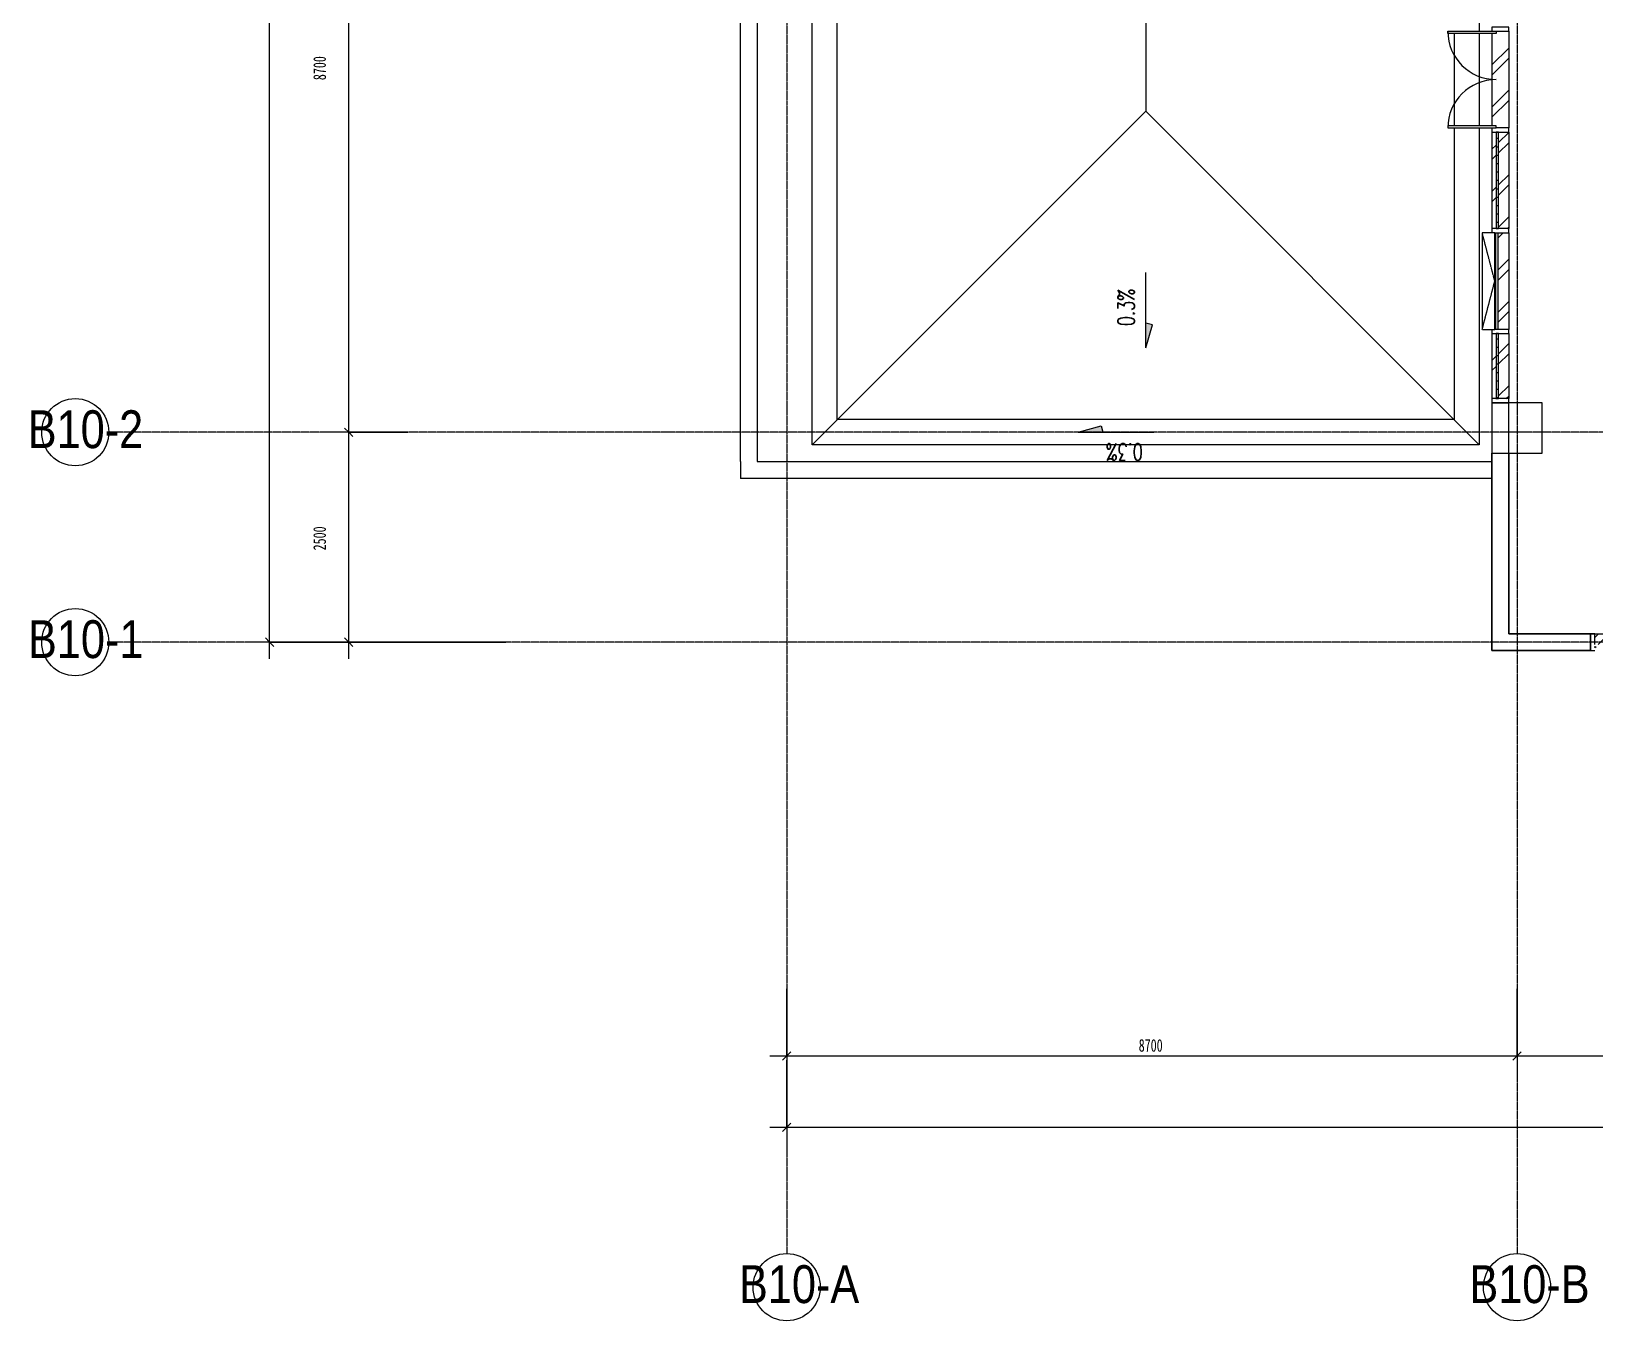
# Model space of a CAD drawing. Header units: millimetres. Extents: x 147592 to 200208, y -27981 to 8299.
# Drawn here: x 147602 to 166225, y -27981 to -12625 of the extents above; entities that cross this region are included whole.
import ezdxf

# ---------------------------------------------------------------- set-up
doc = ezdxf.new("R2010")
doc.units = ezdxf.units.MM
doc.linetypes.add('TJ Dash', pattern=[1.6, 1, -0.6])
doc.linetypes.add('轴网线', pattern=[22.24, 12.7, -3.18, 3.18, -3.18])
for name, color, linetype, lineweight in [('A-____-____-DIMS', 7, 'Continuous', 5), ('A-____-____-DIMS-100', 7, 'Continuous', 5), ('A-____-NOTE-TEXT', 7, 'Continuous', 5), ('A-DETL-____-OTLN', 7, 'Continuous', 5), ('A-GLAZ-CURT-MCUT', 7, 'Continuous', 5), ('A-GLAZ-CURT-OTLN', 7, 'Continuous', 5), ('A-GLAZ-CWMG-MCUT', 7, 'Continuous', 13), ('A-GLAZ-CWMG-OTLN', 7, 'Continuous', 5), ('A-WALL-____-MCUT', 7, 'Continuous', 13), ('A-WALL-____-OTLN', 7, 'Continuous', 13), ('I-WALL-____-OTLN', 7, 'Continuous', 13), ('S-COLS-____-MCUT', 7, 'Continuous', 5), ('S-GRID-____-IDEN', 7, 'Continuous', 5), ('S-GRID-____-OTLN', 7, 'Continuous', 5)]:
    doc.layers.add(name, color=color, linetype=linetype, lineweight=lineweight)
for name, color, linetype, lineweight, true_color in [('A-DOOR-____-OTLN', 5, 'Continuous', 13, 0x0000ff), ('A-FLOR-____-OTLN', 7, 'Continuous', 13, 0x007f00), ('A-GLAZ-____-OTLN', 7, 'Continuous', 13, 0x00007f)]:
    doc.layers.add(name, color=color, linetype=linetype, lineweight=lineweight, true_color=true_color)
doc.styles.add('RomanD', font='romand__.ttf', dxfattribs={"width": 0.7, "height": 200})
doc.styles.add('TJ_FangSong_Narrow', font='', dxfattribs={"height": 450})
doc.styles.add('仿宋_1', font='', dxfattribs={"width": 0.7, "height": 150})
doc.styles.get('TJ_FangSong_Narrow').set_extended_font_data('TJ_FangSong_Narrow')
doc.styles.get('仿宋_1').set_extended_font_data('FangSong')
doc.dimstyles.new('对角线_-_1_5mm_仿宋', dxfattribs={"dimscale": 304.8, "dimtxt": 193.128667, "dimasz": 0.328084, "dimexe": 0.82021, "dimexo": 0.0625, "dimgap": 0.065617, "dimtad": 1, "dimdec": 0, "dimdsep": 46, "dimtxsty": '仿宋_1', "dimblk1": 'OBLIQUE', "dimblk2": 'OBLIQUE', "dimsah": 1, "dimcen": 0.09, "dimdle": 0.656168, "dimazin": 0, "dimtfac": 1, "dimtdec": 4, "dimtix": 1, "dimtmove": 2, "dimatfit": 3, "dimfxl": 2.624672, "dimfxlon": 1, "dimtvp": 1, "dimtolj": 1, "dimtzin": 0, "dimarcsym": 2})
doc.dimstyles.new('对角线_-_1_5mm_仿宋_1', dxfattribs={"dimscale": 304.8, "dimtxt": 193.128667, "dimasz": 0.328084, "dimexe": 0.82021, "dimexo": 0.0625, "dimgap": 0.065617, "dimtad": 1, "dimdec": 0, "dimdsep": 46, "dimtxsty": '仿宋_1', "dimblk1": 'OBLIQUE', "dimblk2": 'OBLIQUE', "dimsah": 1, "dimcen": 0.09, "dimdle": 0.656168, "dimazin": 0, "dimtfac": 1, "dimtdec": 4, "dimtix": 1, "dimtmove": 0, "dimatfit": 3, "dimfxl": 2.624672, "dimfxlon": 1, "dimtvp": 1, "dimtolj": 1, "dimtzin": 0, "dimarcsym": 2})
pattern_1 = [(45, (0, 0), (-251.4472, 251.4472), []), (45, (0, 381), (-251.4472, 251.4472), [])]

# ---------------------------------------------------------------- blocks, each defined once
blk = doc.blocks.new('系统嵌板 - TJ玻璃_30-3154765-四层给排水_消防平面图')
at = {"layer": 'A-GLAZ-CURT-OTLN', "true_color": 0x515151}
h = blk.add_hatch(dxfattribs=at)
h.set_pattern_fill('FP_24', color=251, style=0, pattern_type=2)
h.set_pattern_definition([(270, (16612.5, 165000.01), (100, 6e-15), [])])
h.paths.add_polyline_path([(-387.5, -80), (387.5, -80), (387.5, -50), (-387.5, -50)], flags=0)
at = {"layer": 'A-GLAZ-CURT-MCUT', "color": 251, "true_color": 0x515151}
for p, q in [((387.5, -50), (-387.5, -50)), ((-387.5, -50), (-387.5, -80)), ((-387.5, -80), (387.5, -80)), ((387.5, -80), (387.5, -50))]:
    blk.add_line(p, q, dxfattribs=at)
blk = doc.blocks.new('系统嵌板 - TJ玻璃_30-V24-四层给排水_消防平面图')
at = {"layer": 'A-GLAZ-CURT-OTLN', "true_color": 0x515151}
h = blk.add_hatch(dxfattribs=at)
h.set_pattern_fill('FP_25', color=251, style=0, pattern_type=2)
h.set_pattern_definition([(270, (14400, 165000.01), (100, 6e-15), [])])
h.paths.add_polyline_path([(-575, -80), (575, -80), (575, -50), (-575, -50)], flags=0)
at = {"layer": 'A-GLAZ-CURT-MCUT', "color": 251, "true_color": 0x515151}
for p, q in [((575, -50), (-575, -50)), ((-575, -50), (-575, -80)), ((-575, -80), (575, -80)), ((575, -80), (575, -50))]:
    blk.add_line(p, q, dxfattribs=at)
blk = doc.blocks.new('门嵌板_平开有框双扇 - 无横档-2126481-四层给排水_消防平面图')
at = {"layer": 'A-DOOR-____-OTLN', "color": 251, "lineweight": 5, "true_color": 0x515151}
for p, q in [((-550, 525), (-575, 525)), ((-575, 525), (-575, -50)), ((-550, -50), (-550, 525)), ((550, -50), (550, 525)), ((550, 525), (575, 525)), ((575, 525), (575, -50)), ((-575, -50), (-550, -50)), ((575, -50), (550, -50))]:
    blk.add_line(p, q, dxfattribs=at)
for centre, start, end in [((-575, -50), 0, 89.9995), ((575, -50), 90.0005, 180)]:
    blk.add_arc(centre, 575, start, end, dxfattribs=at)
blk = doc.blocks.new('矩形竖梃 - 50_200mm 长方形-1276795-四层给排水_消防平面图')
at = {"layer": 'A-GLAZ-CWMG-OTLN', "true_color": 0x8b8b8b}
h = blk.add_hatch(dxfattribs=at)
h.set_pattern_fill('FP_23', color=252, style=0, pattern_type=2)
h.set_pattern_definition(pattern_1)
h.paths.add_polyline_path([(165050, -17000), (165050, -16225), (165000, -16225), (165000, -17000)], flags=0)
h.paths.add_polyline_path([(165200, -17000), (165200, -16225), (165080, -16225), (165080, -17000)], flags=0)
at = {"layer": 'A-GLAZ-CWMG-OTLN', "color": 251, "true_color": 0x515151}
for p, q in [((165000, -16225), (165000, -17000)), ((165200, -16225), (165200, -17000))]:
    blk.add_line(p, q, dxfattribs=at)
blk = doc.blocks.new('矩形竖梃 - 50_200mm 长方形-V26-四层给排水_消防平面图')
at = {"layer": 'A-GLAZ-CWMG-OTLN', "true_color": 0x8b8b8b}
h = blk.add_hatch(dxfattribs=at)
h.set_pattern_fill('FP_23', color=252, style=0, pattern_type=2)
h.set_pattern_definition(pattern_1)
h.paths.add_polyline_path([(165050, -14975), (165050, -13825), (165000, -13825), (165000, -14975)], flags=0)
h.paths.add_polyline_path([(165200, -14975), (165200, -13825), (165080, -13825), (165080, -14975)], flags=0)
at = {"layer": 'A-GLAZ-CWMG-OTLN', "color": 251, "true_color": 0x515151}
for p, q in [((165000, -13825), (165000, -14975)), ((165200, -13825), (165200, -14975))]:
    blk.add_line(p, q, dxfattribs=at)
blk = doc.blocks.new('矩形竖梃 - 50_200mm 长方形-V27-四层给排水_消防平面图')
at = {"layer": 'A-GLAZ-CWMG-OTLN', "true_color": 0x8b8b8b}
h = blk.add_hatch(dxfattribs=at)
h.set_pattern_fill('FP_23', color=252, style=0, pattern_type=2)
h.set_pattern_definition(pattern_1)
h.paths.add_polyline_path([(165200, -13775), (165200, -12625), (165050, -12625), (165050, -12650), (165000, -12650), (165000, -13750), (165050, -13750), (165050, -13775)], flags=0)
at = {"layer": 'A-GLAZ-CWMG-OTLN', "color": 251, "true_color": 0x515151}
for p, q in [((165000, -12650), (165000, -13750)), ((165200, -12625), (165200, -13775))]:
    blk.add_line(p, q, dxfattribs=at)
blk = doc.blocks.new('矩形竖梃 - 50_200mm 长方形-1366952-四层给排水_消防平面图')
at = {"layer": 'A-GLAZ-CWMG-MCUT', "color": 251, "lineweight": 5, "true_color": 0x515151}
for p, q in [((0, 200), (-50, 200)), ((-50, 200), (-50, 0)), ((0, 0), (0, 200)), ((-50, 0), (0, 0))]:
    blk.add_line(p, q, dxfattribs=at)
blk = doc.blocks.new('窗嵌板_50-70系列上悬铝窗-zx - 50 系列-2680890-四层给排水_消防平面图')
at = {"layer": 'A-GLAZ-____-OTLN', "color": 251, "linetype": 'TJ Dash', "lineweight": 5, "true_color": 0x515151}
for p, q in [((575, 115), (-575, 115)), ((-575, 115), (-575, -35)), ((-575, 115), (0, -35)), ((0, -35), (575, 115)), ((575, -35), (575, 115)), ((-575, -35), (575, -35))]:
    blk.add_line(p, q, dxfattribs=at)
at = {"layer": 'A-GLAZ-____-OTLN', "color": 251, "lineweight": 5, "true_color": 0x515151}
for p, q in [((-575, -72), (-575, -47)), ((-575, -47), (575, -47)), ((575, -72), (-575, -72)), ((575, -47), (575, -72))]:
    blk.add_line(p, q, dxfattribs=at)
blk = doc.blocks.new('矩形竖梃 - 50_200mm 长方形-1276679-四层给排水_消防平面图')
at = {"layer": 'A-GLAZ-CWMG-OTLN', "true_color": 0x8b8b8b}
h = blk.add_hatch(dxfattribs=at)
h.set_pattern_fill('FP_23', color=252, style=0, pattern_type=2)
h.set_pattern_definition(pattern_1)
h.paths.add_polyline_path([(165048, -16175), (165048, -15025), (165035, -15025), (165035, -16175)], flags=0)
h.paths.add_polyline_path([(165200, -16175), (165200, -15025), (165073, -15025), (165073, -16175)], flags=0)
at = {"layer": 'A-GLAZ-CWMG-OTLN', "color": 251, "true_color": 0x515151}
blk.add_line((165200, -15025), (165200, -16175), dxfattribs=at)
blk = doc.blocks.new('矩形竖梃 - 50_200mm 长方形-1366838-四层给排水_消防平面图')
at = {"layer": 'A-GLAZ-CWMG-MCUT', "color": 251, "lineweight": 5, "true_color": 0x515151}
for p, q in [((-25, 200), (25, 200)), ((-25, 0), (-25, 200)), ((25, 200), (25, 72.5)), ((25, 0), (-25, 0)), ((25, 47.5), (25, 35))]:
    blk.add_line(p, q, dxfattribs=at)
blk = doc.blocks.new('矩形竖梃 - 50_200mm 长方形-V34-四层给排水_消防平面图')
at = {"layer": 'A-GLAZ-CWMG-MCUT', "color": 251, "lineweight": 5, "true_color": 0x515151}
for p, q in [((-25, 200), (25, 200)), ((-25, 72.5), (-25, 200)), ((25, 200), (25, 0)), ((-25, 35), (-25, 47.5)), ((25, 0), (-25, 0))]:
    blk.add_line(p, q, dxfattribs=at)
blk = doc.blocks.new('矩形竖梃 - 50_200mm 长方形-1366905-四层给排水_消防平面图')
at = {"layer": 'A-GLAZ-CWMG-MCUT', "color": 251, "lineweight": 5, "true_color": 0x515151}
for p, q in [((-25, 200), (25, 200)), ((-25, 0), (-25, 200)), ((25, 200), (25, 50)), ((25, 0), (-25, 0))]:
    blk.add_line(p, q, dxfattribs=at)
blk = doc.blocks.new('矩形竖梃 - 50_200mm 长方形-V35-四层给排水_消防平面图')
at = {"layer": 'A-GLAZ-CWMG-MCUT', "color": 251, "lineweight": 5, "true_color": 0x515151}
for p, q in [((-25, 200), (25, 200)), ((-25, 50), (-25, 200)), ((25, 200), (25, 0)), ((25, 0), (-25, 0))]:
    blk.add_line(p, q, dxfattribs=at)
blk = doc.blocks.new('矩形竖梃 - 50_200mm 长方形-1316923-四层给排水_消防平面图')
at = {"layer": 'A-GLAZ-CWMG-MCUT', "color": 251, "lineweight": 5, "true_color": 0x515151}
for p, q in [((-50, 200), (0, 200)), ((-50, 72), (-50, 200)), ((0, 200), (0, 0)), ((-50, 35), (-50, 47)), ((0, 0), (-50, 0))]:
    blk.add_line(p, q, dxfattribs=at)
blk = doc.blocks.new('矩形竖梃 - 50_200mm 长方形-V74-四层给排水_消防平面图')
at = {"layer": 'A-GLAZ-CWMG-MCUT', "color": 251, "lineweight": 5, "true_color": 0x515151}
for p, q in [((-25, 200), (25, 200)), ((-25, 72.5), (-25, 200)), ((25, 200), (25, 0)), ((-25, 35), (-25, 47.5)), ((25, 0), (-25, 0))]:
    blk.add_line(p, q, dxfattribs=at)
blk = doc.blocks.new('矩形竖梃 - 50_200mm 长方形-V75-四层给排水_消防平面图')
at = {"layer": 'A-GLAZ-CWMG-OTLN', "true_color": 0x8b8b8b}
h = blk.add_hatch(dxfattribs=at)
h.set_pattern_fill('FP_28', color=252, style=0, pattern_type=2)
h.set_pattern_definition(pattern_1)
h.paths.add_polyline_path([(167375, -19965), (167375, -19952), (166225, -19952), (166225, -19965)], flags=0)
h.paths.add_polyline_path([(167375, -19927), (167375, -19800), (166225, -19800), (166225, -19927)], flags=0)
at = {"layer": 'A-GLAZ-CWMG-OTLN', "color": 251, "true_color": 0x515151}
blk.add_line((166225, -19800), (167375, -19800), dxfattribs=at)
blk = doc.blocks.new('DIMBLOCK1-四层给排水_消防平面图')
at = {"layer": 'A-____-____-DIMS-100', "color": 173, "true_color": 0x5151ff}
for p, q in [((152086, -17400), (151133, -17400)), ((151383, -17400), (151333, -17350)), ((151383, -20100), (151383, -17400)), ((151383, -17400), (151433, -17450)), ((151383, -17400), (152086, -17400)), ((153254, -19900), (151133, -19900)), ((151383, -19900), (151333, -19850)), ((151383, -19900), (151433, -19950)), ((151383, -19900), (153254, -19900))]:
    blk.add_line(p, q, dxfattribs=at)
at = {"layer": 'A-____-____-DIMS-100', "color": 0, "insert": (150961, -18807), "char_height": 150, "width": 377.27, "attachment_point": 1, "rotation": 90, "line_spacing_factor": 0.898273, "style": '仿宋_1'}
blk.add_mtext('2500', dxfattribs=at)
blk = doc.blocks.new('_Oblique')
at = {"color": 0, "linetype": 'ByBlock', "lineweight": -2}
blk.add_line((-0.5, -0.5), (0.5, 0.5), dxfattribs=at)
blk = doc.blocks.new('DIMBLOCK2-四层给排水_消防平面图')
at = {"layer": 'A-____-____-DIMS-100', "color": 173, "true_color": 0x5151ff}
for p, q in [((150583, -8700), (151633, -8700)), ((151383, -8700), (150583, -8700)), ((151383, -8700), (151333, -8650)), ((151383, -17400), (151383, -8700)), ((151383, -8700), (151433, -8750)), ((152086, -17400), (151133, -17400)), ((151383, -17400), (151333, -17350)), ((151383, -17400), (151433, -17450)), ((151383, -17400), (152086, -17400))]:
    blk.add_line(p, q, dxfattribs=at)
at = {"layer": 'A-____-____-DIMS-100', "color": 0, "insert": (150961, -13207), "char_height": 150, "width": 377.27, "attachment_point": 1, "rotation": 90, "line_spacing_factor": 0.898273, "style": '仿宋_1'}
blk.add_mtext('8700', dxfattribs=at)
blk = doc.blocks.new('DIMBLOCK5-四层给排水_消防平面图')
at = {"layer": 'A-____-____-DIMS-100', "color": 173, "true_color": 0x5151ff}
for p, q in [((150441, -20100), (150441, 200)), ((150441, 0), (150391, 50)), ((152312, 0), (150191, 0)), ((150441, 0), (150491, -50)), ((150441, 0), (152312, 0)), ((152312, -19900), (150191, -19900)), ((150441, -19900), (150391, -19850)), ((150441, -19900), (150491, -19950)), ((150441, -19900), (152312, -19900))]:
    blk.add_line(p, q, dxfattribs=at)
at = {"layer": 'A-____-____-DIMS-100', "color": 0, "insert": (150128, -10146), "char_height": 150, "width": 471.59, "attachment_point": 1, "rotation": 90, "line_spacing_factor": 0.898273, "style": '仿宋_1'}
blk.add_mtext('19900', dxfattribs=at)
blk = doc.blocks.new('DIMBLOCK11-四层给排水_消防平面图')
at = {"layer": 'A-____-____-DIMS-100', "color": 173, "true_color": 0x5151ff}
for p, q in [((156600, -24028), (156600, -25078)), ((156600, -24828), (156600, -24028)), ((165300, -24028), (165300, -25078)), ((165300, -24828), (165300, -24028)), ((156400, -24828), (165300, -24828)), ((156600, -24828), (156550, -24878)), ((156600, -24828), (156650, -24778)), ((165300, -24828), (165250, -24878)), ((165300, -24828), (165350, -24778))]:
    blk.add_line(p, q, dxfattribs=at)
at = {"layer": 'A-____-____-DIMS-100', "color": 0, "insert": (160793, -24627), "char_height": 150, "width": 377.27, "attachment_point": 1, "line_spacing_factor": 0.898273, "style": '仿宋_1'}
blk.add_mtext('8700', dxfattribs=at)
blk = doc.blocks.new('DIMBLOCK12-四层给排水_消防平面图')
at = {"layer": 'A-____-____-DIMS-100', "color": 173, "true_color": 0x5151ff}
for p, q in [((165300, -24028), (165300, -25078)), ((165300, -24828), (165300, -24028)), ((174000, -24028), (174000, -25078)), ((174000, -24828), (174000, -24028)), ((165300, -24828), (165250, -24878)), ((165300, -24828), (165350, -24778)), ((165300, -24828), (174000, -24828)), ((174000, -24828), (173950, -24878)), ((174000, -24828), (174050, -24778))]:
    blk.add_line(p, q, dxfattribs=at)
at = {"layer": 'A-____-____-DIMS-100', "color": 0, "insert": (169493, -24627), "char_height": 150, "width": 377.27, "attachment_point": 1, "line_spacing_factor": 0.898273, "style": '仿宋_1'}
blk.add_mtext('8700', dxfattribs=at)
blk = doc.blocks.new('DIMBLOCK15-四层给排水_消防平面图')
at = {"layer": 'A-____-____-DIMS-100', "color": 173, "true_color": 0x5151ff}
for p, q in [((156600, -24878), (156600, -25928)), ((156600, -25678), (156600, -24878)), ((191400, -24878), (191400, -25928)), ((191400, -25678), (191400, -24878)), ((156400, -25678), (191600, -25678)), ((156600, -25678), (156550, -25728)), ((156600, -25678), (156650, -25628)), ((191400, -25678), (191350, -25728)), ((191400, -25678), (191450, -25628))]:
    blk.add_line(p, q, dxfattribs=at)
at = {"layer": 'A-____-____-DIMS-100', "color": 0, "insert": (173804, -25477), "char_height": 150, "width": 471.59, "attachment_point": 1, "line_spacing_factor": 0.898273, "style": '仿宋_1'}
blk.add_mtext('34800', dxfattribs=at)
blk = doc.blocks.new('轴网 - R4_0-512320-四层给排水_消防平面图')
at = {"layer": 'S-GRID-____-IDEN', "color": 173, "true_color": 0x5151ff}
blk.add_circle((0, 0), 4, dxfattribs=at)
blk = doc.blocks.new('TJ符号_排水箭头_小 - 排水箭头 小-2094122-四层给排水_消防平面图')
at = {"layer": 'A-____-NOTE-TEXT', "true_color": 0x888888}
blk.add_hatch(color=252, dxfattribs=at).paths.add_polyline_path([(2.73, -0.78), (0, 0), (2.95, 0)], flags=0)
at = {"layer": 'A-____-NOTE-TEXT', "color": 173, "true_color": 0x5151ff}
for p, q in [((0, 0), (2.73, -0.78)), ((0, 0), (9, 0)), ((2.73, -0.78), (2.95, 0))]:
    blk.add_line(p, q, dxfattribs=at)
blk = doc.blocks.new('TJ符号_排水箭头_小 - 排水箭头 小-2094220-四层给排水_消防平面图')
at = {"layer": 'A-____-NOTE-TEXT', "true_color": 0x888888}
blk.add_hatch(color=252, dxfattribs=at).paths.add_polyline_path([(2.73, 0.78), (2.95, 0), (0, 0)], flags=0)
at = {"layer": 'A-____-NOTE-TEXT', "color": 173, "true_color": 0x5151ff}
for p, q in [((0, 0), (2.73, 0.78)), ((2.73, 0.78), (2.95, 0)), ((0, 0), (9, 0))]:
    blk.add_line(p, q, dxfattribs=at)
blk = doc.blocks.new('YXQH_ST_B9-20_rvt-1-四层给排水_消防平面图')
at = {"layer": 'A-FLOR-____-OTLN', "color": 95, "lineweight": 18, "true_color": 0x51a751}
for p, q in [((165000, -20000), (165000, -17950)), ((166175, -20000), (165000, -20000))]:
    blk.add_line(p, q, dxfattribs=at)
at = {"layer": 'I-WALL-____-OTLN', "color": 251, "lineweight": 18, "true_color": 0x515151}
for p, q in [((156050, -17750), (156050, 550)), ((156250, 350), (156250, -17750)), ((156050, -17750), (156050, -17950)), ((156250, -17750), (165000, -17750)), ((165000, -17950), (165000, -17750)), ((165000, -17950), (156050, -17950))]:
    blk.add_line(p, q, dxfattribs=at)
at = {"layer": 'S-COLS-____-MCUT', "color": 251, "lineweight": 18, "true_color": 0x515151}
for p, q in [((165200, -17050), (165000, -17050)), ((165000, -17050), (165000, -17650)), ((165600, -17050), (165200, -17050)), ((165600, -17650), (165600, -17050)), ((165000, -17650), (165200, -17650)), ((165200, -17650), (165600, -17650))]:
    blk.add_line(p, q, dxfattribs=at)
blk = doc.blocks.new('YXQH_AR_B9-20_rvt-1-四层给排水_消防平面图')
at = {"layer": 'A-DETL-____-OTLN', "color": 251, "true_color": 0x515151}
for p, q in [((156902.5, -17550), (156902.5, 0)), ((164850, 0), (164850, -12625)), ((157202.5, -17250), (157202.5, -300)), ((160876.3, -3973.8), (160876.3, -13576.2)), ((164550, -12650), (164550, -13750)), ((164850, -12650), (164850, -13750)), ((156902.5, -17550), (160876.3, -13576.2)), ((164850, -17550), (160876.3, -13576.2)), ((164550, -13775), (164550, -17250)), ((164850, -13775), (164850, -17550)), ((164550, -17250), (157202.5, -17250)), ((164850, -17550), (156902.5, -17550))]:
    blk.add_line(p, q, dxfattribs=at)
at = {"layer": 'A-FLOR-____-OTLN', "color": 8, "lineweight": 5, "true_color": 0x7f7f7f}
for p, q in [((165000, -17750), (165000, -17650)), ((165200, -17650), (165200, -19800)), ((165200, -19800), (166175, -19800)), ((166175, -19800), (166225, -19800))]:
    blk.add_line(p, q, dxfattribs=at)
at = {"layer": 'A-WALL-____-MCUT', "color": 251, "lineweight": 5, "true_color": 0x515151}
for p, q in [((165200, -17050), (165000, -17050)), ((165000, -17050), (165000, -19800)), ((165200, -19800), (165200, -17050)), ((165000, -19800), (165000, -20000)), ((166175, -19800), (165200, -19800)), ((166175, -20000), (166175, -19800)), ((165000, -20000), (166175, -20000))]:
    blk.add_line(p, q, dxfattribs=at)
at = {"layer": 'A-WALL-____-OTLN', "color": 251, "lineweight": 5, "true_color": 0x515151}
for p, q in [((156050, -17750), (156050, 350)), ((156250, 350), (156250, -17750)), ((165000, -17650), (165000, -17750)), ((165200, -19800), (165200, -17650)), ((156050, -17750), (156050, -17950)), ((156250, -17750), (165000, -17750)), ((165000, -17950), (165000, -17750)), ((165000, -17950), (156050, -17950)), ((165000, -17950), (165000, -19800)), ((165000, -20000), (165000, -19800)), ((166175, -19800), (165200, -19800)), ((166175, -20000), (166175, -19800)), ((166225, -19800), (166175, -19800)), ((165000, -20000), (166175, -20000))]:
    blk.add_line(p, q, dxfattribs=at)
at = {"layer": 'S-GRID-____-OTLN', "color": 173, "linetype": '轴网线', "true_color": 0x5151ff}
for p, q in [((156600, 7499.5), (156600, -27181.2)), ((165300, 7499.5), (165300, -27181.2)), ((199020.5, -17400), (148525.8, -17400)), ((199020.5, -19900), (148525.8, -19900))]:
    blk.add_line(p, q, dxfattribs=at)
at = {"color": 251, "lineweight": 5, "true_color": 0x515151}
for name, p, rotation in [('门嵌板_平开有框双扇 - 无横档-2126481-四层给排水_消防平面图', (165000, -13200), 90), ('系统嵌板 - TJ玻璃_30-V24-四层给排水_消防平面图', (165000, -14400), 90), ('窗嵌板_50-70系列上悬铝窗-zx - 50 系列-2680890-四层给排水_消防平面图', (165000, -15600), 90), ('系统嵌板 - TJ玻璃_30-3154765-四层给排水_消防平面图', (165000, -16612.5), 90), ('矩形竖梃 - 50_200mm 长方形-1366952-四层给排水_消防平面图', (165000, -17050), 270)]:
    blk.add_blockref(name, p, dxfattribs=dict(at, rotation=rotation))
at = {"color": 251, "lineweight": 5, "true_color": 0x515151, "extrusion": (0, 0, -1), "rotation": 90}
for name, p in [('矩形竖梃 - 50_200mm 长方形-V35-四层给排水_消防平面图', (-165000, -12600)), ('矩形竖梃 - 50_200mm 长方形-1366905-四层给排水_消防平面图', (-165000, -13800)), ('矩形竖梃 - 50_200mm 长方形-V34-四层给排水_消防平面图', (-165000, -15000)), ('矩形竖梃 - 50_200mm 长方形-1366838-四层给排水_消防平面图', (-165000, -16200))]:
    blk.add_blockref(name, p, dxfattribs=at)
at = {"color": 251, "lineweight": 5, "true_color": 0x515151}
for name in ['矩形竖梃 - 50_200mm 长方形-V27-四层给排水_消防平面图', '矩形竖梃 - 50_200mm 长方形-V26-四层给排水_消防平面图', '矩形竖梃 - 50_200mm 长方形-1276679-四层给排水_消防平面图', '矩形竖梃 - 50_200mm 长方形-1276795-四层给排水_消防平面图', '矩形竖梃 - 50_200mm 长方形-V75-四层给排水_消防平面图']:
    blk.add_blockref(name, (0, 0), dxfattribs=at)
for name, p, xscale, yscale, zscale, rotation in [('TJ符号_排水箭头_小 - 排水箭头 小-2094122-四层给排水_消防平面图', (160879.5, -16395.8), 99.99999999999999, 99.99999999999999, 99.99999999999999, 89.99999999999926), ('轴网 - R4_0-512320-四层给排水_消防平面图', (148125.8, -17400), 99.99999999999993, 99.99999999999993, 99.99999999999993, 89.99999999999984), ('轴网 - R4_0-512320-四层给排水_消防平面图', (148125.8, -19900), 99.99999999999993, 99.99999999999993, 99.99999999999993, 89.99999999999984), ('轴网 - R4_0-512320-四层给排水_消防平面图', (156600, -27581.2), 99.99999999999993, 99.99999999999993, 99.99999999999993, 180), ('轴网 - R4_0-512320-四层给排水_消防平面图', (165300, -27581.2), 99.99999999999993, 99.99999999999993, 99.99999999999993, 180)]:
    blk.add_blockref(name, p, dxfattribs=dict(at, xscale=xscale, yscale=yscale, zscale=zscale, rotation=rotation))
at = {"color": 251, "lineweight": 5, "true_color": 0x515151, "xscale": 100, "yscale": 100, "zscale": 100}
blk.add_blockref('TJ符号_排水箭头_小 - 排水箭头 小-2094220-四层给排水_消防平面图', (160072.7, -17400), dxfattribs=at)
at = {"color": 251, "lineweight": 5, "true_color": 0x515151, "extrusion": (0, 0, -1)}
for name, p in [('矩形竖梃 - 50_200mm 长方形-1316923-四层给排水_消防平面图', (-166175, -20000)), ('矩形竖梃 - 50_200mm 长方形-V74-四层给排水_消防平面图', (-166200, -20000))]:
    blk.add_blockref(name, p, dxfattribs=at)
at = {"layer": 'A-____-NOTE-TEXT', "color": 251, "true_color": 0x515151, "char_height": 200, "width": 611.688, "attachment_point": 1, "style": 'RomanD'}
for insert, rotation in [((160543.8, -16135.8), 90), ((160842.2, -17735.7), 180)]:
    blk.add_mtext('0.3%', dxfattribs=dict(at, insert=insert, rotation=rotation))
at = {"layer": 'S-GRID-____-IDEN', "color": 251, "true_color": 0x515151, "char_height": 450, "attachment_point": 1, "style": 'TJ_FangSong_Narrow'}
for s, insert, width in [('B10-2', (147559.5, -17139.4), 1362.869), ('B10-1', (147562.5, -19639.4), 1354.852), ('B10-A', (156031.7, -27320.7), 1370.886), ('B10-B', (164731.7, -27320.7), 1370.886)]:
    blk.add_mtext(s, dxfattribs=dict(at, insert=insert, width=width))
at = {"layer": 'A-____-____-DIMS', "color": 173, "true_color": 0x5151ff}
for base, p1, p2, override, picture, middle in [((150441.1, 0), (152311.7, -19900), (152311.7, 0), {"dimpost": '<>', "dimfxl": 19900}, 'DIMBLOCK5-四层给排水_消防平面图', (150227.7, -9910.7)), ((151382.9, -8700), (152086.5, -17400), (150582.9, -8700), {"dimpost": '<>', "dimfxl": 8828.967882}, 'DIMBLOCK2-四层给排水_消防平面图', (151061, -13018.6)), ((151382.9, -17400), (153253.6, -19900), (152086.5, -17400), {"dimpost": '<>', "dimfxl": 2758.995983}, 'DIMBLOCK1-四层给排水_消防平面图', (151061, -18618.6))]:
    dim = blk.add_linear_dim(base=base, p1=p1, p2=p2, angle=90, dimstyle='对角线_-_1_5mm_仿宋', override=override, dxfattribs=at)
    dim.commit()
    dim.dimension.update_dxf_attribs({"geometry": picture, "text_midpoint": middle, "dimtype": 160, "text_rotation": 90})
for base, p1, p2, override, picture, middle in [((165300, -24828.3), (156600, -24028.3), (165300, -24028.3), {"dimpost": '<>', "dimfxl": 8700}, 'DIMBLOCK11-四层给排水_消防平面图', (160950, -24732.4)), ((174000, -24828.3), (165300, -24028.3), (174000, -24028.3), {"dimpost": '<>', "dimfxl": 8700}, 'DIMBLOCK12-四层给排水_消防平面图', (169650, -24732.4)), ((191400, -25678.4), (156600, -24878.4), (191400, -24878.4), {"dimpost": '<>', "dimfxl": 34800}, 'DIMBLOCK15-四层给排水_消防平面图', (174000, -25582.5))]:
    dim = blk.add_linear_dim(base=base, p1=p1, p2=p2, dimstyle='对角线_-_1_5mm_仿宋_1', override=override, dxfattribs=at)
    dim.commit()
    dim.dimension.update_dxf_attribs({"geometry": picture, "text_midpoint": middle})

msp = doc.modelspace()

# ---------------------------------------------------------------- block references
at = {"lineweight": 5}
for name in ['YXQH_AR_B9-20_rvt-1-四层给排水_消防平面图', 'YXQH_ST_B9-20_rvt-1-四层给排水_消防平面图']:
    msp.add_blockref(name, (0, 0), dxfattribs=at)

doc.saveas('drawing.dxf')
